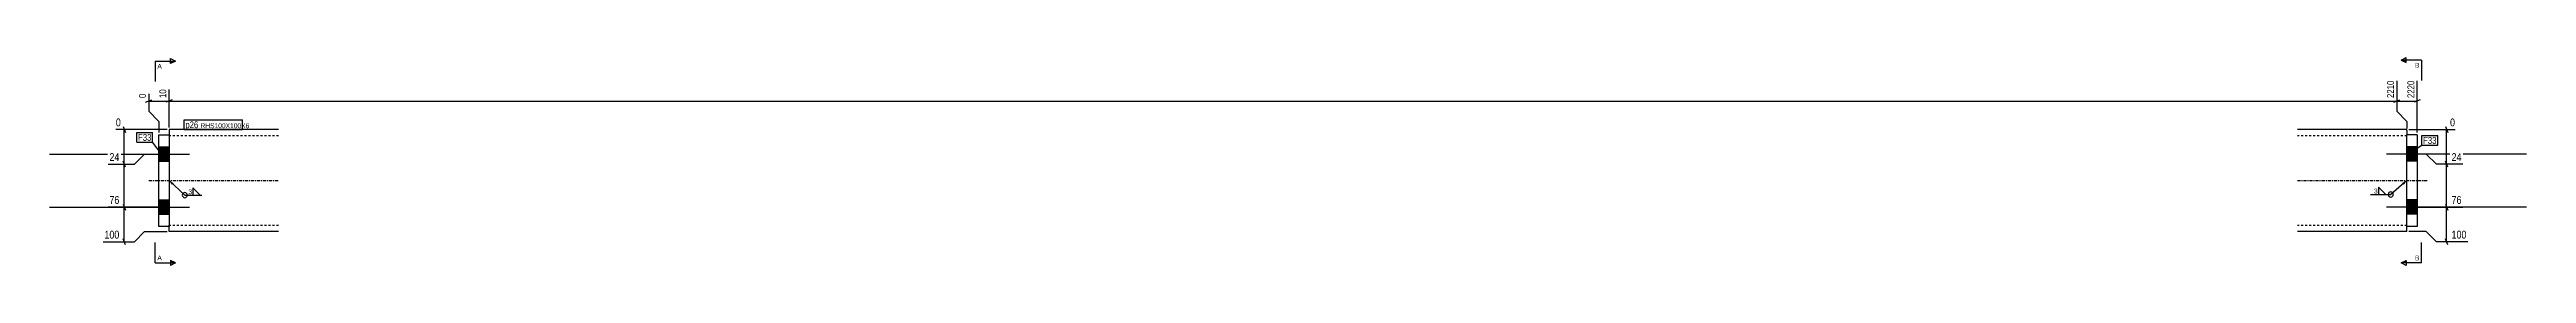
# Model space of a CAD drawing. Header units: millimetres. Extents: x 2 to 28940, y 2 to 799.
# Drawn here: x 26505 to 28940, y 5 to 209 of the extents above; entities that cross this region are included whole.
import ezdxf

# ---------------------------------------------------------------- set-up
doc = ezdxf.new("R2010")
doc.units = ezdxf.units.MM
doc.linetypes.add('DXK_LINE_DOT2', pattern=[3.9198, 1.9599, -1.9599])
doc.linetypes.add('DXK_LINE_DOT3', pattern=[5.9187, 2.979, -0.9799, 0.9799, -0.9799])
for name, color, linetype in [('MÅLSÆTNING', 7, 'Continuous'), ('STÅL', 7, 'Continuous'), ('TEKST', 7, 'Continuous')]:
    doc.layers.add(name, color=color, linetype=linetype)
doc.styles.add('Arial', font='ARIAL.TTF', dxfattribs={"height": 0.2})
doc.styles.add('Arial Narrow', font='ARIALN.TTF', dxfattribs={"height": 0.2})

msp = doc.modelspace()

# ---------------------------------------------------------------- hatches: boundary and pattern name
at = {"layer": 'STÅL', "linetype": 'Continuous'}
for points in [[(26622.6, 107), (26622.6, 121), (26612.6, 121), (26612.6, 107)], [(28822.6, 121), (28822.6, 107), (28832.6, 107), (28832.6, 121)], [(26622.6, 55), (26622.6, 69), (26612.6, 69), (26612.6, 55)], [(28822.6, 69), (28822.6, 55), (28832.6, 55), (28832.6, 69)]]:
    msp.add_hatch(color=96, dxfattribs=at).paths.add_polyline_path(points)
at = {"layer": 'TEKST', "linetype": 'Continuous'}
for points in [[(26625.5, 83.7), (26622.6, 88), (26627.1, 85.5)], [(28818, 85.7), (28822.6, 88), (28819.6, 83.8)]]:
    msp.add_hatch(color=3, dxfattribs=at).paths.add_polyline_path(points)

# ---------------------------------------------------------------- linework, layer by layer
at = {"layer": 'MÅLSÆTNING', "color": 7, "linetype": 'Continuous'}
for p, q in [((26602.6, 173.1), (26602.6, 155.9)), ((26622.6, 140), (26622.6, 177.4)), ((28812.6, 185.9), (28812.6, 155.9)), ((28832.6, 135), (28832.6, 185.9)), ((26599.6, 164.7), (26605.6, 167.1)), ((26602.6, 165.9), (26622.6, 165.9)), ((26602.6, 155.9), (26612.6, 145.9)), ((26625.6, 167.1), (26619.6, 164.7)), ((28809.6, 164.7), (28815.6, 167.1)), ((28812.6, 155.9), (28822.6, 145.9)), ((28835.6, 167.1), (28829.6, 164.7)), ((26620.6, 138), (26570.3, 138)), ((26577.4, 141), (26579.8, 135)), ((26578.6, 104), (26578.6, 138)), ((26612.6, 145.9), (26612.6, 135)), ((28822.6, 145.9), (28822.6, 139)), ((28822.6, 145.9), (28822.6, 139)), ((28824.6, 138), (28869.9, 138)), ((28860.4, 141), (28862.8, 135)), ((28861.6, 104), (28861.6, 138)), ((26562.6, 104), (26588.6, 104)), ((26562.6, 104), (26588.6, 104)), ((26579.8, 101), (26577.4, 107)), ((26579.8, 101), (26577.4, 107)), ((26588.6, 104), (26598.6, 114)), ((26588.6, 104), (26598.6, 114)), ((26598.6, 114), (26620.6, 114)), ((26598.6, 114), (26620.6, 114)), ((28841.6, 114), (28824.6, 114)), ((28841.6, 114), (28824.6, 114)), ((28851.6, 104), (28841.6, 114)), ((28851.6, 104), (28841.6, 114)), ((28877.7, 104), (28851.6, 104)), ((28877.7, 104), (28851.6, 104)), ((28862.8, 101), (28860.4, 107)), ((28862.8, 101), (28860.4, 107)), ((28861.6, 62), (28861.6, 104)), ((26620.6, 62), (26562.6, 62)), ((26577.4, 65), (26579.8, 59)), ((26578.6, 28), (26578.6, 62)), ((28824.6, 62), (28877.7, 62)), ((28824.6, 62), (28877.7, 62)), ((28860.4, 65), (28862.8, 59)), ((28860.4, 65), (28862.8, 59)), ((28861.6, 28), (28861.6, 62)), ((26557.7, 28), (26588.6, 28)), ((26579.8, 25), (26577.4, 31)), ((26588.6, 28), (26598.6, 38)), ((26598.6, 38), (26620.6, 38)), ((28841.6, 38), (28824.6, 38)), ((28851.6, 28), (28841.6, 38)), ((28882.6, 28), (28851.6, 28)), ((28862.8, 25), (28860.4, 31))]:
    msp.add_line(p, q, dxfattribs=at)
at = {"layer": 'STÅL', "color": 2, "linetype": 'Continuous'}
for p, q in [((26612.6, 133), (26622.6, 133)), ((26612.6, 43), (26612.6, 133)), ((26730.1, 138), (26622.6, 138)), ((26622.6, 138), (26622.6, 133)), ((26622.6, 133), (26622.6, 43)), ((28822.6, 138), (28715.1, 138)), ((28822.6, 137), (28822.6, 138)), ((28822.6, 137), (28822.6, 133)), ((28822.6, 43), (28822.6, 133)), ((28832.6, 133), (28822.6, 133)), ((28832.6, 133), (28832.6, 43)), ((26622.6, 43), (26612.6, 43)), ((26622.6, 38.9), (26622.6, 43)), ((26622.6, 38), (26622.6, 38.9)), ((26730.1, 38), (26622.6, 38)), ((28822.6, 38), (28715.1, 38)), ((28822.6, 38), (28822.6, 43)), ((28832.6, 43), (28822.6, 43))]:
    msp.add_line(p, q, dxfattribs=at)
at = {"layer": 'STÅL', "color": 7, "linetype": 'DXK_LINE_DOT2'}
for p, q in [((26622.6, 133), (26622.6, 44.4)), ((26730.1, 132), (26622.6, 132)), ((28822.6, 132), (28715.1, 132)), ((28822.6, 44.4), (28822.6, 133)), ((26622.6, 44), (26622.6, 44.4)), ((26730.1, 44), (26622.6, 44)), ((26622.6, 44), (26622.6, 43)), ((28822.6, 44), (28715.1, 44)), ((28822.6, 44), (28822.6, 44.4)), ((28822.6, 43), (28822.6, 44))]:
    msp.add_line(p, q, dxfattribs=at)
at = {"layer": 'STÅL', "color": 96, "linetype": 'Continuous'}
for p, q in [((26505.1, 114), (26642.6, 114)), ((26612.6, 121), (26622.6, 121)), ((26612.6, 107), (26622.6, 107)), ((28940.1, 114), (28802.6, 114)), ((28832.6, 121), (28822.6, 121)), ((28832.6, 107), (28822.6, 107)), ((26505.1, 62), (26642.6, 62)), ((26612.6, 69), (26622.6, 69)), ((26612.6, 55), (26622.6, 55)), ((28940.1, 62), (28802.6, 62)), ((28832.6, 69), (28822.6, 69)), ((28832.6, 55), (28822.6, 55))]:
    msp.add_line(p, q, dxfattribs=at)
at = {"layer": 'STÅL', "color": 7, "linetype": 'DXK_LINE_DOT3'}
for p, q in [((26602.6, 88), (26730.1, 88)), ((28715.1, 88), (28842.6, 88))]:
    msp.add_line(p, q, dxfattribs=at)
at = {"layer": 'TEKST', "color": 3, "linetype": 'Continuous'}
msp.add_line((28822.6, 88), (28806.7, 74.4), dxfattribs=at)
msp.add_arc((28806.7, 74.4), 2.5, 270, 90, dxfattribs=at)

# ---------------------------------------------------------------- wipeouts: each hides what was drawn before it
at = {"color": 0, "linetype": 'Continuous'}
for points in [[(26615.5, 197.6), (26615.5, 202.6), (26611.1, 202.6), (26611.1, 197.6)], [(26615.5, 9.8), (26615.5, 14.8), (26611.1, 14.8), (26611.1, 9.8)], [(28835, 9.8), (28835, 14.8), (28830.5, 14.8), (28830.5, 9.8)]]:
    msp.add_wipeout(points, dxfattribs=at).dxf.layer = 'TEKST'

# ---------------------------------------------------------------- next in the draw order: hatches: boundary and pattern name
at = {"layer": 'TEKST', "linetype": 'Continuous'}
for points in [[(26624.1, 202.6), (26624.1, 205.1), (26629.1, 205.1)], [(26624.1, 7.3), (26624.1, 9.8), (26629.1, 7.3)], [(28822, 9.8), (28822, 7.3), (28817, 7.3)]]:
    msp.add_hatch(color=30, dxfattribs=at).paths.add_polyline_path(points)

# ---------------------------------------------------------------- next in the draw order: linework, layer by layer
at = {"layer": 'TEKST', "color": 7, "linetype": 'Continuous'}
for p, q in [((26609.1, 205.1), (26629.1, 205.1)), ((26609.1, 7.3), (26609.1, 27.3)), ((28837, 7.3), (28837, 27.3)), ((26609.1, 7.3), (26629.1, 7.3)), ((28837, 7.3), (28817, 7.3))]:
    msp.add_line(p, q, dxfattribs=at)
at = {"layer": 'TEKST', "color": 30, "linetype": 'Continuous'}
for p, q in [((26624.1, 202.6), (26624.1, 207.6)), ((26624.1, 207.6), (26629.1, 205.1)), ((26629.1, 205.1), (26624.1, 202.6)), ((26629.1, 7.3), (26624.1, 9.8)), ((26624.1, 9.8), (26624.1, 4.8)), ((26629.1, 7.3), (26624.1, 4.8)), ((28817, 7.3), (28822, 9.8)), ((28822, 4.8), (28817, 7.3)), ((28822, 9.8), (28822, 4.8))]:
    msp.add_line(p, q, dxfattribs=at)

# ---------------------------------------------------------------- next in the draw order: texts
at = {"layer": 'TEKST', "color": 3, "linetype": 'Continuous', "style": 'Arial'}
for s, p in [('A', (26611.1, 197.6)), ('A', (26611.1, 9.8)), ('B', (28830.5, 9.8))]:
    msp.add_text(s, height=4.78, dxfattribs=at).set_placement(p)

# ---------------------------------------------------------------- next in the draw order: wipeouts: each hides what was drawn before it
at = {"color": 0, "linetype": 'Continuous'}
for points in [[(26621.2, 178.8), (26611.4, 178.8), (26611.4, 167.5), (26621.2, 167.5)], [(26576.8, 139.6), (26576.8, 150.8), (26568.7, 150.8), (26568.7, 139.6)], [(28871.5, 139.6), (28871.5, 150.8), (28863.4, 150.8), (28863.4, 139.6)], [(28877.8, 105.6), (28877.8, 116.8), (28864.9, 116.8), (28864.9, 105.6)], [(26575.4, 63.6), (26575.4, 74.8), (26562.4, 74.8), (26562.4, 63.6)], [(28877.8, 63.6), (28877.8, 74.8), (28864.9, 74.8), (28864.9, 63.6)], [(26575.4, 29.6), (26575.4, 40.8), (26557.5, 40.8), (26557.5, 29.6)], [(28882.7, 29.6), (28882.7, 40.8), (28864.9, 40.8), (28864.9, 29.6)]]:
    msp.add_wipeout(points, dxfattribs=at).dxf.layer = 'MÅLSÆTNING'
at = {"color": 0}
for points in [[(26651.4, 139.4), (26651.4, 146.4), (26638.6, 146.4), (26638.6, 139.4)], [(26605.3, 127), (26605.3, 134), (26592.1, 134), (26592.1, 127)], [(26645.1, 74.3), (26645.1, 80.1), (26641.2, 80.1), (26641.2, 74.3)], [(28793.6, 75), (28793.6, 80.8), (28789.8, 80.8), (28789.8, 75)]]:
    msp.add_wipeout(points, dxfattribs=at).dxf.layer = 'TEKST'

# ---------------------------------------------------------------- next in the draw order: linework, layer by layer
at = {"layer": 'MÅLSÆTNING', "color": 7, "linetype": 'Continuous'}
for p, q in [((26622.6, 140), (26622.6, 177.4)), ((26625.6, 167.1), (26619.6, 164.7)), ((26622.6, 165.9), (28812.6, 165.9)), ((26578.6, 62), (26578.6, 104)), ((26620.6, 62), (26562.6, 62)), ((26577.4, 65), (26579.8, 59))]:
    msp.add_line(p, q, dxfattribs=at)
at = {"layer": 'TEKST', "color": 3, "linetype": 'Continuous'}
for p, q in [((26622.6, 88), (26638.1, 73.7)), ((26638.1, 73.7), (26654.7, 73.7)), ((26653.2, 73.7), (26646.1, 80.9)), ((26646.1, 80.9), (26646.1, 73.7)), ((26646.1, 73.7), (26653.2, 73.7)), ((28786.7, 74.4), (28806.7, 74.4)), ((28801.8, 74.4), (28794.6, 81.5)), ((28794.6, 81.5), (28794.6, 74.4)), ((28794.6, 74.4), (28801.8, 74.4))]:
    msp.add_line(p, q, dxfattribs=at)
for centre, start, end in [((26638.1, 73.7), 90, 270), ((26638.1, 73.7), 270, 90), ((28806.7, 74.4), 90, 270)]:
    msp.add_arc(centre, 2.5, start, end, dxfattribs=at)

# ---------------------------------------------------------------- next in the draw order: texts
at = {"layer": 'MÅLSÆTNING', "color": 3, "linetype": 'Continuous', "style": 'Arial Narrow'}
for s, p in [('0', (26570.3, 141.2)), ('0', (28865, 141.2)), ('24', (28866.5, 107.2)), ('76', (26564, 65.2)), ('76', (28866.5, 65.2)), ('100', (26559.1, 31.2)), ('100', (28866.5, 31.2))]:
    msp.add_text(s, height=7.64, dxfattribs=at).set_placement(p)
at = {"layer": 'TEKST', "color": 3, "style": 'Arial Narrow'}
for p in [(26641.6, 74.7), (28790.2, 75.4)]:
    msp.add_text('3', height=4.77, dxfattribs=at).set_placement(p)

# ---------------------------------------------------------------- next in the draw order: wipeouts: each hides what was drawn before it
at = {"color": 0, "linetype": 'Continuous'}
msp.add_wipeout([(26601.2, 174.5), (26591.4, 174.5), (26591.4, 167.5), (26601.2, 167.5)], dxfattribs=at).dxf.layer = 'MÅLSÆTNING'
at = {"color": 0}
for points in [[(26651.4, 139.4), (26651.4, 146.4), (26638.6, 146.4), (26638.6, 139.4)], [(26605.3, 127), (26605.3, 134), (26592.1, 134), (26592.1, 127)], [(28851.7, 124), (28851.7, 131), (28838.5, 131), (28838.5, 124)]]:
    msp.add_wipeout(points, dxfattribs=at).dxf.layer = 'TEKST'

# ---------------------------------------------------------------- next in the draw order: linework, layer by layer
at = {"layer": 'TEKST', "color": 7, "linetype": 'Continuous'}
for p, q in [((26609.1, 205.1), (26609.1, 185.1)), ((26637.4, 138.2), (26637.4, 147.6)), ((26590.9, 135.2), (26606.5, 135.2)), ((26590.9, 125.8), (26590.9, 135.2)), ((26590.9, 125.8), (26606.5, 125.8)), ((26606.5, 125.8), (26606.5, 135.2)), ((26614.9, 114.7), (26606.5, 125.8))]:
    msp.add_line(p, q, dxfattribs=at)

# ---------------------------------------------------------------- next in the draw order: texts
at = {"layer": 'MÅLSÆTNING', "color": 3, "linetype": 'Continuous', "style": 'Arial Narrow'}
for s, p in [('0', (26599.8, 168.9)), ('10', (26619.8, 168.9))]:
    msp.add_text(s, height=6.68, rotation=90.0002, dxfattribs=at).set_placement(p)
at = {"layer": 'TEKST', "color": 3, "style": 'Arial Narrow'}
msp.add_text('F33', height=6.68, dxfattribs=at).set_placement((26592.1, 127))

# ---------------------------------------------------------------- next in the draw order: wipeouts: each hides what was drawn before it
at = {"color": 0, "linetype": 'Continuous'}
for points in [[(28811.2, 187.3), (28801.4, 187.3), (28801.4, 167.5), (28811.2, 167.5)], [(26575.4, 105.6), (26575.4, 116.8), (26562.4, 116.8), (26562.4, 105.6)]]:
    msp.add_wipeout(points, dxfattribs=at).dxf.layer = 'MÅLSÆTNING'
at = {"color": 0}
for points in [[(26693.7, 139.4), (26693.7, 144.4), (26653.5, 144.4), (26653.5, 139.4)], [(28851.7, 124), (28851.7, 131), (28838.5, 131), (28838.5, 124)]]:
    msp.add_wipeout(points, dxfattribs=at).dxf.layer = 'TEKST'

# ---------------------------------------------------------------- next in the draw order: linework, layer by layer
at = {"layer": 'MÅLSÆTNING', "color": 7, "linetype": 'Continuous'}
for p, q in [((28812.6, 185.9), (28812.6, 155.9)), ((28809.6, 164.7), (28815.6, 167.1)), ((28812.6, 165.9), (28832.6, 165.9)), ((28812.6, 155.9), (28822.6, 145.9))]:
    msp.add_line(p, q, dxfattribs=at)
at = {"layer": 'TEKST', "color": 7, "linetype": 'Continuous'}
for p, q in [((28824.9, 114.7), (28837.3, 122.8)), ((28837.3, 132.2), (28852.9, 132.2)), ((28837.3, 122.8), (28837.3, 132.2)), ((28837.3, 122.8), (28852.9, 122.8)), ((28852.9, 122.8), (28852.9, 132.2))]:
    msp.add_line(p, q, dxfattribs=at)

# ---------------------------------------------------------------- next in the draw order: texts
at = {"layer": 'MÅLSÆTNING', "color": 3, "linetype": 'Continuous', "style": 'Arial Narrow'}
msp.add_text('2210', height=6.68, rotation=90.0002, dxfattribs=at).set_placement((28809.8, 168.9))
msp.add_text('24', height=7.64, dxfattribs=at).set_placement((26564, 107.2))
at = {"layer": 'TEKST', "color": 3, "style": 'Arial Narrow'}
msp.add_text('F33', height=6.68, dxfattribs=at).set_placement((28838.5, 124))

# ---------------------------------------------------------------- next in the draw order: wipeouts: each hides what was drawn before it
at = {"color": 0}
msp.add_wipeout([(26693.7, 139.4), (26693.7, 144.4), (26653.5, 144.4), (26653.5, 139.4)], dxfattribs=at).dxf.layer = 'TEKST'

# ---------------------------------------------------------------- next in the draw order: linework, layer by layer
at = {"layer": 'TEKST', "color": 7, "linetype": 'Continuous'}
for p, q in [((26637.4, 147.6), (26694.9, 147.6)), ((26694.9, 138.2), (26694.9, 147.6)), ((26637.4, 138.2), (26694.9, 138.2))]:
    msp.add_line(p, q, dxfattribs=at)

# ---------------------------------------------------------------- next in the draw order: texts
at = {"layer": 'TEKST', "color": 3, "style": 'Arial Narrow'}
for s, height, p in [('p26', 6.68, (26638.6, 139.4)), ('RHS100X100X6', 4.772, (26653.5, 139.4))]:
    msp.add_text(s, height=height, dxfattribs=at).set_placement(p)

# ---------------------------------------------------------------- next in the draw order: wipeouts: each hides what was drawn before it
at = {"color": 0, "linetype": 'Continuous'}
msp.add_wipeout([(28831.2, 187.3), (28821.4, 187.3), (28821.4, 167.5), (28831.2, 167.5)], dxfattribs=at).dxf.layer = 'MÅLSÆTNING'

# ---------------------------------------------------------------- next in the draw order: texts
at = {"layer": 'MÅLSÆTNING', "color": 3, "linetype": 'Continuous', "style": 'Arial Narrow'}
msp.add_text('2220', height=6.68, rotation=90.0002, dxfattribs=at).set_placement((28829.8, 168.9))

# ---------------------------------------------------------------- next in the draw order: wipeouts: each hides what was drawn before it
at = {"color": 0, "linetype": 'Continuous'}
msp.add_wipeout([(28835, 198.6), (28835, 203.6), (28830.5, 203.6), (28830.5, 198.6)], dxfattribs=at).dxf.layer = 'TEKST'

# ---------------------------------------------------------------- next in the draw order: hatches: boundary and pattern name
at = {"layer": 'TEKST', "linetype": 'Continuous'}
msp.add_hatch(color=30, dxfattribs=at).paths.add_polyline_path([(28822, 206.1), (28822, 203.6), (28817, 206.1)])

# ---------------------------------------------------------------- next in the draw order: linework, layer by layer
at = {"layer": 'TEKST', "color": 30, "linetype": 'Continuous'}
for p, q in [((28817, 206.1), (28822, 208.6)), ((28817, 206.1), (28822, 203.6)), ((28822, 203.6), (28822, 208.6))]:
    msp.add_line(p, q, dxfattribs=at)
at = {"layer": 'TEKST', "color": 7, "linetype": 'Continuous'}
for q in [(28817, 206.1), (28837, 186.1)]:
    msp.add_line((28837, 206.1), q, dxfattribs=at)

# ---------------------------------------------------------------- next in the draw order: texts
at = {"layer": 'TEKST', "color": 3, "linetype": 'Continuous', "style": 'Arial'}
msp.add_text('B', height=4.78, dxfattribs=at).set_placement((28830.5, 198.6))

doc.saveas('drawing.dxf')
